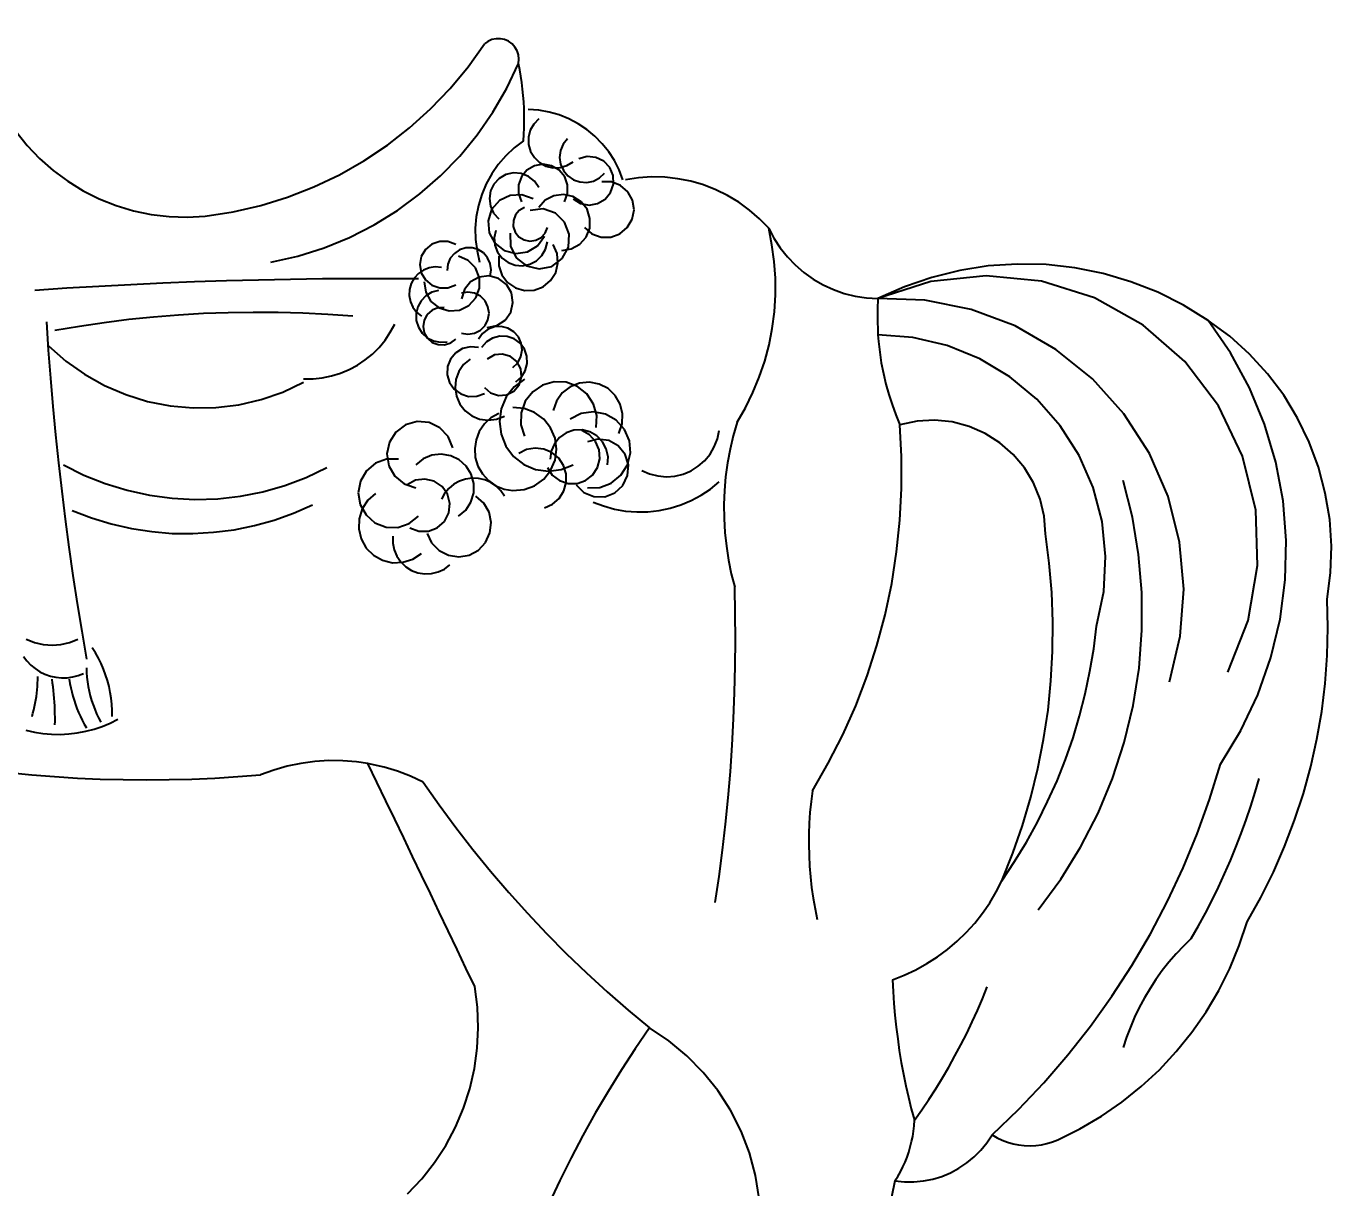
# Model space of a CAD drawing. Header units: centimetres. Extents: x 1966 to 8787, y 7398 to 12383.
# Drawn here: x 4305.61 to 4324.59, y 7749.23 to 7766.1 of the extents above; entities that cross this region are included whole.
import ezdxf
from ezdxf import colors
from ezdxf.entities.mleader import LeaderData, LeaderLine
from ezdxf.math import Vec2, Vec3

# ---------------------------------------------------------------- set-up
doc = ezdxf.new("R2010")
doc.units = ezdxf.units.CM
doc.styles.get("Standard").update_dxf_attribs({"font": 'arial.ttf', "height": 10})

# ---------------------------------------------------------------- blocks, each defined once
blk = doc.blocks.new('飾品02')
for p, q in [((5.771, 25.051), (5.721, 25.014)), ((5.828, 25.076), (5.771, 25.051)), ((5.889, 25.089), (5.828, 25.076)), ((5.952, 25.089), (5.889, 25.089)), ((6.013, 25.077), (5.952, 25.089)), ((6.07, 25.052), (6.013, 25.077)), ((6.12, 25.015), (6.07, 25.052)), ((5.483, 24.681), (5.721, 25.014)), ((6.162, 24.969), (6.12, 25.015)), ((6.194, 24.915), (6.162, 24.969)), ((6.214, 24.856), (6.194, 24.915)), ((5.221, 24.365), (5.483, 24.681)), ((6.044, 24.37), (6.215, 24.732)), ((6.221, 24.794), (6.214, 24.856)), ((6.215, 24.732), (6.221, 24.794)), ((6.233, 24.64), (6.215, 24.732)), ((6.249, 24.547), (6.233, 24.64)), ((6.262, 24.453), (6.249, 24.547)), ((4.937, 24.07), (5.221, 24.365)), ((5.843, 24.024), (6.044, 24.37)), ((6.274, 24.359), (6.262, 24.453)), ((6.283, 24.265), (6.274, 24.359)), ((6.29, 24.171), (6.283, 24.265)), ((6.295, 24.077), (6.29, 24.171)), ((4.633, 23.796), (4.937, 24.07)), ((5.615, 23.695), (5.843, 24.024)), ((6.297, 23.983), (6.295, 24.077)), ((6.298, 23.888), (6.297, 23.983)), ((6.507, 24.052), (6.356, 24.063)), ((6.508, 23.926), (6.435, 23.851)), ((6.657, 24.025), (6.507, 24.052)), ((6.803, 23.983), (6.657, 24.025)), ((6.944, 23.926), (6.803, 23.983)), ((7.079, 23.855), (6.944, 23.926)), ((-1.085, 23.746), (-0.921, 23.541)), ((4.31, 23.544), (4.633, 23.796)), ((6.292, 23.699), (6.296, 23.794)), ((6.296, 23.794), (6.298, 23.888)), ((6.385, 23.76), (6.359, 23.658)), ((6.435, 23.851), (6.385, 23.76)), ((7.205, 23.771), (7.079, 23.855)), ((7.323, 23.674), (7.205, 23.771)), ((-0.921, 23.541), (-0.74, 23.35)), ((3.969, 23.317), (4.31, 23.544)), ((5.361, 23.385), (5.615, 23.695)), ((6.285, 23.605), (6.152, 23.505)), ((6.285, 23.605), (6.292, 23.699)), ((6.359, 23.658), (6.361, 23.554)), ((6.361, 23.554), (6.39, 23.453)), ((6.862, 23.557), (6.823, 23.465)), ((6.924, 23.635), (6.862, 23.557)), ((7.429, 23.565), (7.323, 23.674)), ((7.525, 23.447), (7.429, 23.565)), ((-0.74, 23.35), (-0.543, 23.176)), ((5.082, 23.098), (5.361, 23.385)), ((6.03, 23.391), (5.92, 23.265)), ((6.152, 23.505), (6.03, 23.391)), ((6.39, 23.453), (6.444, 23.364)), ((6.444, 23.364), (6.52, 23.291)), ((6.823, 23.465), (6.811, 23.366)), ((6.811, 23.366), (6.825, 23.267)), ((7.212, 23.378), (7.09, 23.345)), ((7.338, 23.366), (7.212, 23.378)), ((7.452, 23.311), (7.338, 23.366)), ((7.607, 23.319), (7.525, 23.447)), ((-0.543, 23.176), (-0.332, 23.019)), ((3.613, 23.114), (3.969, 23.317)), ((5.92, 23.265), (5.825, 23.128)), ((6.337, 23.182), (6.256, 23.085)), ((6.446, 23.245), (6.337, 23.182)), ((6.571, 23.267), (6.446, 23.245)), ((6.52, 23.291), (6.611, 23.241)), ((6.695, 23.245), (6.571, 23.267)), ((6.611, 23.241), (6.713, 23.216)), ((6.804, 23.182), (6.695, 23.245)), ((6.713, 23.216), (6.818, 23.219)), ((6.885, 23.085), (6.804, 23.182)), ((6.818, 23.219), (6.918, 23.249)), ((6.825, 23.267), (6.866, 23.176)), ((6.866, 23.176), (6.929, 23.099)), ((6.918, 23.249), (7.007, 23.303)), ((7.539, 23.219), (7.452, 23.311)), ((7.588, 23.103), (7.539, 23.219)), ((7.676, 23.184), (7.607, 23.319)), ((7.731, 23.042), (7.676, 23.184)), ((-0.332, 23.019), (-0.109, 22.881)), ((3.243, 22.938), (3.613, 23.114)), ((4.78, 22.835), (5.082, 23.098)), ((5.744, 22.982), (5.68, 22.829)), ((5.825, 23.128), (5.744, 22.982)), ((5.858, 22.979), (5.809, 22.879)), ((5.935, 23.061), (5.858, 22.979)), ((6.032, 23.116), (5.935, 23.061)), ((6.141, 23.14), (6.032, 23.116)), ((6.253, 23.132), (6.141, 23.14)), ((6.256, 23.085), (6.214, 22.966)), ((6.214, 22.966), (6.215, 22.84)), ((6.357, 23.091), (6.253, 23.132)), ((6.445, 23.022), (6.357, 23.091)), ((6.508, 22.93), (6.445, 23.022)), ((6.927, 22.966), (6.885, 23.085)), ((6.926, 22.84), (6.927, 22.966)), ((6.929, 23.099), (7.011, 23.042)), ((7.011, 23.042), (7.105, 23.009)), ((7.105, 23.009), (7.205, 23.003)), ((7.205, 23.003), (7.303, 23.023)), ((7.303, 23.023), (7.391, 23.069)), ((7.391, 23.069), (7.464, 23.137)), ((7.563, 23.01), (7.423, 23.013)), ((7.552, 22.856), (7.592, 22.976)), ((7.694, 22.959), (7.563, 23.01)), ((7.592, 22.976), (7.588, 23.103)), ((7.956, 23.07), (7.766, 23.042)), ((8.147, 23.083), (7.956, 23.07)), ((8.338, 23.078), (8.147, 23.083)), ((8.529, 23.057), (8.338, 23.078)), ((8.716, 23.02), (8.529, 23.057)), ((8.9, 22.967), (8.716, 23.02)), ((9.079, 22.897), (8.9, 22.967)), ((-0.109, 22.881), (0.126, 22.764)), ((2.47, 22.669), (2.861, 22.79)), ((2.861, 22.79), (3.243, 22.938)), ((4.458, 22.597), (4.78, 22.835)), ((5.68, 22.829), (5.631, 22.669)), ((5.809, 22.879), (5.791, 22.769)), ((6.091, 22.814), (5.936, 22.738)), ((6.263, 22.823), (6.091, 22.814)), ((6.215, 22.84), (6.259, 22.722)), ((6.425, 22.763), (6.263, 22.823)), ((6.727, 22.808), (6.603, 22.743)), ((6.866, 22.827), (6.727, 22.808)), ((7.003, 22.798), (6.866, 22.827)), ((6.882, 22.722), (6.926, 22.84)), ((7.122, 22.723), (7.003, 22.798)), ((7.473, 22.758), (7.552, 22.856)), ((7.8, 22.867), (7.694, 22.959)), ((7.869, 22.744), (7.8, 22.867)), ((9.251, 22.813), (9.079, 22.897)), ((9.415, 22.714), (9.251, 22.813)), ((0.126, 22.764), (0.371, 22.667)), ((0.371, 22.667), (0.622, 22.591)), ((0.622, 22.591), (0.88, 22.538)), ((2.07, 22.577), (2.47, 22.669)), ((4.117, 22.387), (4.458, 22.597)), ((5.631, 22.669), (5.6, 22.505)), ((5.824, 22.608), (5.772, 22.443)), ((5.791, 22.769), (5.805, 22.658)), ((5.805, 22.658), (5.852, 22.556)), ((5.936, 22.738), (5.824, 22.608)), ((6.225, 22.596), (6.169, 22.53)), ((6.3, 22.639), (6.225, 22.596)), ((6.571, 22.617), (6.383, 22.597)), ((6.603, 22.743), (6.508, 22.639)), ((6.749, 22.555), (6.571, 22.617)), ((7.007, 22.763), (7.115, 22.697)), ((7.115, 22.697), (7.239, 22.673)), ((7.209, 22.613), (7.122, 22.723)), ((7.252, 22.479), (7.209, 22.613)), ((7.239, 22.673), (7.363, 22.695)), ((7.363, 22.695), (7.473, 22.758)), ((7.866, 22.467), (7.892, 22.605)), ((7.892, 22.605), (7.869, 22.744)), ((9.569, 22.601), (9.415, 22.714)), ((9.714, 22.475), (9.569, 22.601)), ((0.88, 22.538), (1.141, 22.507)), ((1.141, 22.507), (1.403, 22.499)), ((1.403, 22.499), (1.666, 22.513)), ((1.666, 22.513), (2.07, 22.577)), ((5.6, 22.505), (5.586, 22.339)), ((5.772, 22.443), (5.788, 22.272)), ((5.852, 22.556), (5.926, 22.473)), ((6.139, 22.448), (6.138, 22.362)), ((6.169, 22.53), (6.139, 22.448)), ((6.884, 22.425), (6.749, 22.555)), ((6.952, 22.249), (6.884, 22.425)), ((7.248, 22.339), (7.252, 22.479)), ((7.794, 22.346), (7.866, 22.467)), ((9.847, 22.337), (9.714, 22.475)), ((3.39, 22.054), (3.76, 22.205)), ((3.76, 22.205), (4.117, 22.387)), ((5.586, 22.339), (5.59, 22.172)), ((5.788, 22.272), (5.871, 22.121)), ((5.885, 22.307), (5.863, 22.2)), ((6.092, 22.265), (6.098, 22.077)), ((6.138, 22.362), (6.167, 22.28)), ((6.167, 22.28), (6.221, 22.213)), ((6.221, 22.213), (6.295, 22.168)), ((6.466, 22.163), (6.542, 22.204)), ((6.491, 22.083), (6.591, 22.224)), ((6.542, 22.204), (6.6, 22.268)), ((6.6, 22.268), (6.633, 22.348)), ((6.94, 22.061), (6.952, 22.249)), ((7.103, 22.104), (7.196, 22.209)), ((7.173, 22.348), (7.281, 22.258)), ((7.196, 22.209), (7.248, 22.339)), ((7.281, 22.258), (7.413, 22.21)), ((7.413, 22.21), (7.554, 22.209)), ((7.554, 22.209), (7.686, 22.257)), ((7.686, 22.257), (7.794, 22.346)), ((9.895, 22.098), (9.847, 22.337)), ((9.847, 22.337), (9.924, 22.191)), ((3.008, 21.933), (3.39, 22.054)), ((4.862, 22.031), (4.801, 21.927)), ((4.955, 22.108), (4.862, 22.031)), ((5.07, 22.147), (4.955, 22.108)), ((5.19, 22.144), (5.07, 22.147)), ((5.303, 22.099), (5.19, 22.144)), ((5.359, 22.024), (5.283, 21.972)), ((5.447, 22.051), (5.359, 22.024)), ((5.539, 22.052), (5.447, 22.051)), ((5.627, 22.027), (5.539, 22.052)), ((5.59, 22.172), (5.612, 22.007)), ((5.705, 21.978), (5.627, 22.027)), ((5.863, 22.2), (5.871, 22.121)), ((5.871, 22.121), (6.007, 22.014)), ((5.871, 22.121), (5.872, 22.092)), ((5.872, 22.092), (5.911, 21.99)), ((6.007, 22.014), (6.173, 21.97)), ((6.098, 22.077), (6.182, 21.909)), ((6.295, 22.168), (6.38, 22.151)), ((6.344, 21.994), (6.491, 22.083)), ((6.38, 22.151), (6.466, 22.163)), ((6.554, 21.941), (6.607, 22.035)), ((6.607, 22.035), (6.633, 22.141)), ((6.773, 21.972), (6.716, 22.099)), ((6.841, 22.016), (6.98, 22.037)), ((6.849, 21.896), (6.94, 22.061)), ((6.98, 22.037), (7.103, 22.104)), ((9.928, 21.856), (9.895, 22.098)), ((9.924, 22.191), (10.015, 22.052)), ((10.015, 22.052), (10.119, 21.923)), ((2.618, 21.844), (3.008, 21.933)), ((4.801, 21.927), (4.779, 21.809)), ((5.224, 21.902), (5.188, 21.817)), ((5.283, 21.972), (5.224, 21.902)), ((5.483, 21.871), (5.344, 21.933)), ((5.589, 21.762), (5.483, 21.871)), ((5.612, 22.007), (5.65, 21.844)), ((5.765, 21.908), (5.705, 21.978)), ((5.803, 21.824), (5.765, 21.908)), ((5.815, 21.733), (5.803, 21.824)), ((5.911, 21.99), (5.976, 21.904)), ((5.926, 21.933), (5.926, 21.793)), ((5.976, 21.904), (6.063, 21.839)), ((6.063, 21.839), (6.165, 21.8)), ((6.173, 21.97), (6.344, 21.994)), ((6.182, 21.909), (6.33, 21.791)), ((6.38, 21.814), (6.476, 21.865)), ((6.476, 21.865), (6.554, 21.941)), ((6.697, 21.784), (6.849, 21.896)), ((6.754, 21.697), (6.786, 21.832)), ((6.786, 21.832), (6.773, 21.972)), ((9.945, 21.613), (9.928, 21.856)), ((10.119, 21.923), (10.233, 21.804)), ((4.76, 21.679), (4.7, 21.613)), ((4.834, 21.73), (4.76, 21.679)), ((4.779, 21.809), (4.801, 21.69)), ((4.801, 21.69), (4.862, 21.586)), ((4.917, 21.763), (4.834, 21.73)), ((5.006, 21.775), (4.917, 21.763)), ((5.095, 21.767), (5.006, 21.775)), ((5.188, 21.817), (5.178, 21.725)), ((5.643, 21.627), (5.589, 21.762)), ((5.785, 21.645), (5.643, 21.627)), ((5.801, 21.642), (5.785, 21.645)), ((5.801, 21.642), (5.815, 21.733)), ((5.923, 21.608), (5.801, 21.642)), ((5.926, 21.793), (5.97, 21.661)), ((5.97, 21.661), (6.054, 21.549)), ((6.165, 21.8), (6.273, 21.792)), ((6.273, 21.792), (6.38, 21.814)), ((6.33, 21.791), (6.513, 21.747)), ((6.513, 21.747), (6.697, 21.784)), ((6.68, 21.578), (6.754, 21.697)), ((10.233, 21.804), (10.359, 21.695)), ((10.359, 21.695), (10.494, 21.599)), ((13.005, 21.648), (12.202, 21.563)), ((12.621, 21.725), (12.214, 21.624)), ((13.036, 21.79), (12.621, 21.725)), ((13.808, 21.567), (13.005, 21.648)), ((13.455, 21.818), (13.036, 21.79)), ((13.875, 21.809), (13.455, 21.818)), ((14.292, 21.762), (13.875, 21.809)), ((14.703, 21.68), (14.292, 21.762)), ((15.106, 21.561), (14.703, 21.68)), ((-0.345, 21.466), (-0.809, 21.435)), ((0.119, 21.493), (-0.345, 21.466)), ((0.583, 21.518), (0.119, 21.493)), ((1.047, 21.539), (0.583, 21.518)), ((1.511, 21.558), (1.047, 21.539)), ((1.975, 21.573), (1.511, 21.558)), ((2.44, 21.585), (1.975, 21.573)), ((2.904, 21.595), (2.44, 21.585)), ((3.369, 21.601), (2.904, 21.595)), ((3.833, 21.604), (3.369, 21.601)), ((4.298, 21.604), (3.833, 21.604)), ((4.762, 21.601), (4.298, 21.604)), ((4.632, 21.449), (4.628, 21.359)), ((4.656, 21.535), (4.632, 21.449)), ((4.7, 21.613), (4.656, 21.535)), ((4.845, 21.559), (4.866, 21.409)), ((4.862, 21.586), (4.955, 21.509)), ((4.955, 21.509), (5.07, 21.47)), ((5.07, 21.47), (5.19, 21.473)), ((5.19, 21.473), (5.303, 21.518)), ((5.428, 21.447), (5.386, 21.31)), ((5.518, 21.558), (5.428, 21.447)), ((5.643, 21.627), (5.518, 21.558)), ((5.596, 21.327), (5.65, 21.469)), ((5.647, 21.621), (5.643, 21.627)), ((5.65, 21.469), (5.647, 21.621)), ((6.038, 21.521), (5.923, 21.608)), ((6.111, 21.399), (6.038, 21.521)), ((6.054, 21.549), (6.169, 21.47)), ((6.169, 21.47), (6.303, 21.432)), ((6.443, 21.438), (6.573, 21.489)), ((6.573, 21.489), (6.68, 21.578)), ((9.945, 21.369), (9.945, 21.613)), ((10.494, 21.599), (10.637, 21.516)), ((10.637, 21.516), (10.788, 21.447)), ((10.788, 21.447), (10.944, 21.392)), ((12.202, 21.563), (11.434, 21.316)), ((11.817, 21.487), (11.434, 21.316)), ((12.214, 21.624), (11.817, 21.487)), ((14.578, 21.325), (13.808, 21.567)), ((15.497, 21.407), (15.106, 21.561)), ((4.628, 21.359), (4.645, 21.271)), ((4.645, 21.271), (4.681, 21.19)), ((4.799, 21.284), (4.75, 21.196)), ((4.869, 21.357), (4.799, 21.284)), ((4.866, 21.409), (4.941, 21.276)), ((4.956, 21.408), (4.869, 21.357)), ((4.941, 21.276), (5.06, 21.181)), ((5.053, 21.435), (4.956, 21.408)), ((5.48, 21.408), (5.386, 21.393)), ((5.575, 21.394), (5.48, 21.408)), ((5.493, 21.214), (5.596, 21.327)), ((5.66, 21.35), (5.575, 21.394)), ((5.728, 21.283), (5.66, 21.35)), ((5.771, 21.197), (5.728, 21.283)), ((6.102, 21.118), (6.134, 21.258)), ((6.134, 21.258), (6.111, 21.399)), ((6.303, 21.432), (6.443, 21.438)), ((9.93, 21.125), (9.945, 21.369)), ((10.944, 21.392), (11.105, 21.351)), ((11.105, 21.351), (11.268, 21.326)), ((11.268, 21.326), (11.434, 21.316)), ((11.434, 21.316), (11.426, 21.16)), ((12.116, 21.291), (11.434, 21.316)), ((12.786, 21.157), (12.116, 21.291)), ((15.283, 20.93), (14.578, 21.325)), ((15.872, 21.219), (15.497, 21.407)), ((1.276, 21.076), (0.916, 21.047)), ((1.638, 21.097), (1.276, 21.076)), ((1.999, 21.11), (1.638, 21.097)), ((2.361, 21.116), (1.999, 21.11)), ((2.722, 21.114), (2.361, 21.116)), ((3.084, 21.104), (2.722, 21.114)), ((3.445, 21.087), (3.084, 21.104)), ((3.806, 21.061), (3.445, 21.087)), ((4.681, 21.19), (4.735, 21.118)), ((4.75, 21.196), (4.727, 21.098)), ((4.727, 21.098), (4.73, 20.997)), ((4.735, 21.118), (4.804, 21.061)), ((4.889, 21.085), (4.844, 21.004)), ((4.958, 21.147), (4.889, 21.085)), ((5.044, 21.182), (4.958, 21.147)), ((5.06, 21.181), (5.044, 21.182)), ((5.136, 21.186), (5.06, 21.181)), ((5.06, 21.181), (5.205, 21.136)), ((5.205, 21.136), (5.357, 21.147)), ((5.357, 21.147), (5.493, 21.214)), ((5.786, 21.103), (5.771, 21.197)), ((5.771, 21.008), (5.786, 21.103)), ((6.02, 21.001), (6.102, 21.118)), ((9.899, 20.883), (9.93, 21.125)), ((11.426, 21.16), (11.425, 21.003)), ((13.426, 20.918), (12.786, 21.157)), ((16.229, 20.999), (15.872, 21.219)), ((-0.642, 20.978), (-0.614, 20.568)), ((-0.161, 20.913), (-0.518, 20.854)), ((0.197, 20.966), (-0.161, 20.913)), ((0.556, 21.01), (0.197, 20.966)), ((0.916, 21.047), (0.556, 21.01)), ((4.352, 20.826), (4.416, 20.946)), ((4.73, 20.997), (4.76, 20.9)), ((4.76, 20.9), (4.814, 20.815)), ((4.844, 21.004), (4.829, 20.912)), ((4.829, 20.912), (4.846, 20.821)), ((5.66, 20.855), (5.728, 20.923)), ((5.728, 20.923), (5.771, 21.008)), ((5.76, 20.895), (5.9, 20.923)), ((5.865, 20.905), (5.772, 20.871)), ((5.964, 20.911), (5.865, 20.905)), ((5.9, 20.923), (6.02, 21.001)), ((6.061, 20.886), (5.964, 20.911)), ((6.146, 20.835), (6.061, 20.886)), ((9.852, 20.643), (9.899, 20.883)), ((11.425, 21.003), (11.43, 20.847)), ((14.019, 20.579), (13.426, 20.918)), ((15.892, 20.401), (15.283, 20.93)), ((16.555, 20.526), (16.229, 20.999)), ((16.541, 20.768), (16.229, 20.999)), ((4.189, 20.607), (4.276, 20.713)), ((4.276, 20.713), (4.352, 20.826)), ((4.814, 20.815), (4.888, 20.747)), ((4.846, 20.821), (4.888, 20.747)), ((4.888, 20.747), (4.978, 20.702)), ((4.888, 20.747), (4.892, 20.741)), ((4.892, 20.741), (4.962, 20.68)), ((4.978, 20.702), (5.077, 20.681)), ((5.077, 20.681), (5.178, 20.687)), ((5.229, 20.673), (5.303, 20.729)), ((5.386, 20.812), (5.48, 20.797)), ((5.48, 20.797), (5.575, 20.812)), ((5.575, 20.812), (5.66, 20.855)), ((5.693, 20.81), (5.635, 20.729)), ((5.747, 20.686), (5.677, 20.604)), ((5.772, 20.871), (5.693, 20.81)), ((5.838, 20.742), (5.747, 20.686)), ((5.942, 20.77), (5.838, 20.742)), ((6.049, 20.766), (5.942, 20.77)), ((6.151, 20.73), (6.049, 20.766)), ((6.212, 20.761), (6.146, 20.835)), ((6.237, 20.667), (6.151, 20.73)), ((6.253, 20.67), (6.212, 20.761)), ((11.43, 20.847), (11.434, 20.788)), ((11.942, 20.749), (11.434, 20.788)), ((11.434, 20.788), (11.441, 20.691)), ((11.441, 20.691), (11.459, 20.536)), ((12.439, 20.633), (11.942, 20.749)), ((16.83, 20.508), (16.541, 20.768)), ((-0.614, 20.568), (-0.583, 20.158)), ((-0.609, 20.629), (-0.359, 20.409)), ((3.988, 20.425), (4.093, 20.511)), ((4.093, 20.511), (4.189, 20.607)), ((4.962, 20.68), (5.048, 20.647)), ((5.048, 20.647), (5.141, 20.644)), ((5.141, 20.644), (5.229, 20.673)), ((5.302, 20.529), (5.227, 20.438)), ((5.403, 20.59), (5.302, 20.529)), ((5.518, 20.617), (5.403, 20.59)), ((5.635, 20.604), (5.518, 20.617)), ((5.864, 20.497), (5.76, 20.438)), ((5.982, 20.51), (5.864, 20.497)), ((6.097, 20.477), (5.982, 20.51)), ((6.301, 20.58), (6.237, 20.667)), ((6.248, 20.474), (6.265, 20.572)), ((6.265, 20.572), (6.253, 20.67)), ((6.336, 20.479), (6.301, 20.58)), ((9.789, 20.407), (9.852, 20.643)), ((11.459, 20.536), (11.482, 20.381)), ((12.912, 20.442), (12.439, 20.633)), ((14.55, 20.15), (14.019, 20.579)), ((16.829, 20.022), (16.555, 20.526)), ((17.092, 20.222), (16.83, 20.508)), ((-0.359, 20.409), (-0.087, 20.216)), ((3.755, 20.285), (3.875, 20.349)), ((3.875, 20.349), (3.988, 20.425)), ((5.185, 20.328), (5.18, 20.21)), ((5.227, 20.438), (5.185, 20.328)), ((5.417, 20.358), (5.347, 20.257)), ((5.51, 20.438), (5.417, 20.358)), ((6.189, 20.402), (6.097, 20.477)), ((6.134, 20.314), (6.203, 20.385)), ((6.246, 20.297), (6.189, 20.402)), ((6.203, 20.385), (6.248, 20.474)), ((6.313, 20.268), (6.341, 20.372)), ((6.341, 20.372), (6.336, 20.479)), ((9.711, 20.176), (9.789, 20.407)), ((11.482, 20.381), (11.512, 20.228)), ((13.35, 20.179), (12.912, 20.442)), ((16.38, 19.758), (15.892, 20.401)), ((-0.583, 20.158), (-0.547, 19.748)), ((-0.087, 20.216), (0.204, 20.053)), ((3.094, 20.153), (3.23, 20.153)), ((3.23, 20.153), (3.365, 20.167)), ((3.365, 20.167), (3.499, 20.193)), ((3.499, 20.193), (3.629, 20.233)), ((3.629, 20.233), (3.755, 20.285)), ((5.18, 20.21), (5.214, 20.097)), ((5.304, 20.141), (5.293, 20.018)), ((5.347, 20.257), (5.304, 20.141)), ((6.3, 20.148), (6.151, 20.035)), ((6.176, 20.106), (6.258, 20.179)), ((6.223, 20.065), (6.258, 20.179)), ((6.258, 20.179), (6.246, 20.297)), ((6.258, 20.179), (6.313, 20.268)), ((9.618, 19.95), (9.711, 20.176)), ((11.512, 20.228), (11.548, 20.075)), ((13.742, 19.853), (13.35, 20.179)), ((15.006, 19.641), (14.55, 20.15)), ((17.325, 19.912), (17.092, 20.222)), ((0.204, 20.053), (0.51, 19.922)), ((2.477, 19.85), (2.792, 19.959)), ((2.792, 19.959), (3.094, 20.1)), ((5.214, 20.097), (5.282, 20.001)), ((5.282, 20.001), (5.377, 19.931)), ((5.293, 20.018), (5.312, 19.897)), ((5.377, 19.931), (5.49, 19.896)), ((5.608, 19.899), (5.718, 19.94)), ((5.718, 20.023), (5.809, 19.945)), ((5.809, 19.945), (5.922, 19.909)), ((6.151, 20.035), (6.036, 19.888)), ((6.041, 19.918), (6.147, 19.973)), ((6.147, 19.973), (6.223, 20.065)), ((6.42, 19.962), (6.313, 19.824)), ((6.564, 20.06), (6.42, 19.962)), ((6.733, 20.108), (6.564, 20.06)), ((6.907, 20.102), (6.733, 20.108)), ((6.849, 19.946), (6.764, 19.828)), ((6.963, 20.035), (6.849, 19.946)), ((7.071, 20.041), (6.907, 20.102)), ((7.098, 20.089), (6.963, 20.035)), ((7.208, 19.931), (7.071, 20.041)), ((7.243, 20.102), (7.098, 20.089)), ((7.304, 19.785), (7.208, 19.931)), ((7.385, 20.074), (7.243, 20.102)), ((7.514, 20.008), (7.385, 20.074)), ((7.619, 19.908), (7.514, 20.008)), ((9.51, 19.731), (9.618, 19.95)), ((11.548, 20.075), (11.59, 19.925)), ((11.59, 19.925), (11.638, 19.776)), ((17.049, 19.492), (16.829, 20.022)), ((-0.547, 19.748), (-0.508, 19.338)), ((0.51, 19.922), (0.829, 19.823)), ((0.829, 19.823), (1.156, 19.759)), ((1.156, 19.759), (1.488, 19.729)), ((1.488, 19.729), (1.821, 19.735)), ((1.821, 19.735), (2.152, 19.775)), ((2.152, 19.775), (2.477, 19.85)), ((5.312, 19.897), (5.362, 19.784)), ((5.362, 19.784), (5.438, 19.687)), ((5.49, 19.896), (5.608, 19.899)), ((5.922, 19.909), (6.041, 19.918)), ((6.036, 19.888), (5.963, 19.715)), ((6.313, 19.824), (6.254, 19.659)), ((6.764, 19.828), (6.716, 19.691)), ((7.349, 19.616), (7.304, 19.785)), ((7.692, 19.782), (7.619, 19.908)), ((7.726, 19.641), (7.692, 19.782)), ((11.638, 19.776), (11.691, 19.629)), ((14.079, 19.47), (13.742, 19.853)), ((16.727, 19.029), (16.38, 19.758)), ((17.527, 19.58), (17.325, 19.912)), ((5.438, 19.687), (5.536, 19.613)), ((5.536, 19.613), (5.65, 19.566)), ((5.65, 19.566), (5.772, 19.549)), ((5.814, 19.584), (5.718, 19.495)), ((5.772, 19.549), (5.895, 19.563)), ((5.926, 19.649), (5.814, 19.584)), ((5.895, 19.563), (6.009, 19.608)), ((5.963, 19.715), (5.937, 19.53)), ((6.296, 19.719), (6.134, 19.733)), ((6.254, 19.659), (6.25, 19.485)), ((6.448, 19.662), (6.296, 19.719)), ((6.58, 19.567), (6.448, 19.662)), ((6.681, 19.441), (6.58, 19.567)), ((7.126, 19.646), (6.965, 19.566)), ((7.303, 19.67), (7.126, 19.646)), ((7.478, 19.637), (7.303, 19.67)), ((7.34, 19.442), (7.349, 19.616)), ((7.634, 19.549), (7.478, 19.637)), ((7.753, 19.416), (7.634, 19.549)), ((7.719, 19.496), (7.726, 19.641)), ((9.388, 19.52), (9.51, 19.731)), ((11.691, 19.629), (11.751, 19.485)), ((12.255, 19.551), (12.001, 19.537)), ((12.509, 19.525), (12.255, 19.551)), ((15.375, 19.066), (15.006, 19.641)), ((17.696, 19.231), (17.527, 19.58)), ((4.434, 19.378), (4.34, 19.231)), ((4.574, 19.483), (4.434, 19.378)), ((4.742, 19.531), (4.574, 19.483)), ((4.916, 19.516), (4.742, 19.531)), ((5.074, 19.44), (4.916, 19.516)), ((5.194, 19.313), (5.074, 19.44)), ((5.645, 19.387), (5.598, 19.266)), ((5.718, 19.495), (5.645, 19.387)), ((5.937, 19.53), (5.96, 19.345)), ((6.25, 19.485), (6.3, 19.317)), ((6.746, 19.291), (6.681, 19.441)), ((6.908, 19.366), (6.811, 19.3)), ((7.019, 19.403), (6.908, 19.366)), ((7.137, 19.408), (7.019, 19.403)), ((7.246, 19.337), (7.132, 19.4)), ((7.25, 19.38), (7.137, 19.408)), ((7.352, 19.321), (7.25, 19.38)), ((7.672, 19.359), (7.719, 19.496)), ((7.824, 19.252), (7.753, 19.416)), ((9.102, 19.279), (9.127, 19.4)), ((9.388, 19.52), (9.333, 19.325)), ((12.001, 19.537), (11.751, 19.485)), ((11.776, 19.022), (11.751, 19.485)), ((12.756, 19.46), (12.509, 19.525)), ((12.99, 19.358), (12.756, 19.46)), ((13.205, 19.222), (12.99, 19.358)), ((14.353, 19.039), (14.079, 19.47)), ((17.212, 18.941), (17.049, 19.492)), ((-0.508, 19.338), (-0.465, 18.929)), ((4.34, 19.231), (4.304, 19.06)), ((5.261, 19.151), (5.194, 19.313)), ((5.598, 19.266), (5.578, 19.137)), ((5.96, 19.345), (6.03, 19.171)), ((6.03, 19.171), (6.143, 19.022)), ((6.736, 19.209), (6.69, 19.101)), ((6.811, 19.3), (6.736, 19.209)), ((6.767, 19.13), (6.746, 19.291)), ((7.368, 19.273), (7.215, 19.234)), ((7.333, 19.24), (7.246, 19.337)), ((7.385, 19.119), (7.333, 19.24)), ((7.434, 19.237), (7.352, 19.321)), ((7.525, 19.253), (7.368, 19.273)), ((7.489, 19.134), (7.434, 19.237)), ((7.663, 19.176), (7.525, 19.253)), ((7.763, 19.053), (7.663, 19.176)), ((7.839, 19.074), (7.824, 19.252)), ((9.057, 19.164), (9.102, 19.279)), ((9.333, 19.325), (9.286, 19.128)), ((13.397, 19.053), (13.205, 19.222)), ((17.831, 18.867), (17.696, 19.231)), ((4.299, 18.984), (4.137, 18.924)), ((4.471, 18.985), (4.299, 18.984)), ((4.304, 19.06), (4.332, 18.887)), ((4.828, 18.989), (4.721, 18.902)), ((4.955, 19.042), (4.828, 18.989)), ((5.093, 19.057), (4.955, 19.042)), ((5.229, 19.034), (5.093, 19.057)), ((5.353, 18.974), (5.229, 19.034)), ((5.578, 19.137), (5.587, 19.007)), ((5.587, 19.007), (5.625, 18.882)), ((6.143, 19.022), (6.291, 18.907)), ((6.331, 19.125), (6.217, 19.068)), ((6.457, 19.146), (6.331, 19.125)), ((6.583, 19.131), (6.457, 19.146)), ((6.7, 19.081), (6.583, 19.131)), ((6.69, 19.101), (6.674, 18.985)), ((6.798, 19), (6.7, 19.081)), ((6.746, 18.97), (6.767, 19.13)), ((6.868, 18.894), (6.798, 19)), ((7.362, 18.863), (7.395, 18.989)), ((7.395, 18.989), (7.385, 19.119)), ((7.514, 19.019), (7.489, 19.134)), ((7.506, 18.902), (7.514, 19.019)), ((7.811, 18.902), (7.763, 19.053)), ((7.796, 18.9), (7.839, 19.074)), ((8.916, 18.962), (8.995, 19.057)), ((8.995, 19.057), (9.057, 19.164)), ((9.286, 19.128), (9.249, 18.929)), ((11.776, 18.559), (11.776, 19.022)), ((13.561, 18.857), (13.397, 19.053)), ((14.558, 18.571), (14.353, 19.039)), ((15.646, 18.44), (15.375, 19.066)), ((16.919, 18.245), (16.727, 19.029)), ((-0.465, 18.929), (-0.419, 18.52)), ((-0.393, 18.902), (-0.096, 18.754)), ((3.132, 18.719), (3.432, 18.861)), ((4.005, 18.813), (3.918, 18.664)), ((4.137, 18.924), (4.005, 18.813)), ((4.332, 18.887), (4.419, 18.736)), ((5.455, 18.881), (5.353, 18.974)), ((5.528, 18.764), (5.455, 18.881)), ((5.625, 18.882), (5.69, 18.769)), ((6.291, 18.907), (6.463, 18.834)), ((6.463, 18.834), (6.648, 18.809)), ((6.58, 18.694), (6.681, 18.82)), ((6.633, 18.861), (6.705, 18.752)), ((6.648, 18.809), (6.834, 18.832)), ((6.681, 18.82), (6.746, 18.97)), ((6.834, 18.832), (7.007, 18.902)), ((6.906, 18.772), (6.868, 18.894)), ((7.29, 18.753), (7.362, 18.863)), ((7.7, 18.75), (7.796, 18.9)), ((7.799, 18.745), (7.811, 18.902)), ((8.005, 18.819), (8.118, 18.77)), ((8.605, 18.767), (8.719, 18.815)), ((8.719, 18.815), (8.823, 18.881)), ((8.823, 18.881), (8.916, 18.962)), ((9.249, 18.929), (9.222, 18.729)), ((13.692, 18.639), (13.561, 18.857)), ((17.317, 18.377), (17.212, 18.941)), ((17.93, 18.492), (17.831, 18.867)), ((-0.096, 18.754), (0.212, 18.631)), ((0.212, 18.631), (0.53, 18.533)), ((2.502, 18.511), (2.821, 18.602)), ((2.821, 18.602), (3.132, 18.719)), ((3.918, 18.664), (3.887, 18.494)), ((4.419, 18.736), (4.555, 18.625)), ((4.555, 18.625), (4.596, 18.611)), ((4.717, 18.678), (4.596, 18.611)), ((4.596, 18.611), (4.721, 18.57)), ((4.855, 18.696), (4.717, 18.678)), ((4.989, 18.665), (4.855, 18.696)), ((5.104, 18.588), (4.989, 18.665)), ((5.273, 18.62), (5.201, 18.56)), ((5.356, 18.666), (5.273, 18.62)), ((5.445, 18.696), (5.356, 18.666)), ((5.539, 18.709), (5.445, 18.696)), ((5.565, 18.631), (5.528, 18.764)), ((5.634, 18.705), (5.539, 18.709)), ((5.563, 18.493), (5.565, 18.631)), ((5.726, 18.683), (5.634, 18.705)), ((5.69, 18.769), (5.778, 18.673)), ((5.812, 18.645), (5.726, 18.683)), ((5.778, 18.673), (5.885, 18.598)), ((5.89, 18.591), (5.812, 18.645)), ((5.885, 18.598), (6.005, 18.549)), ((6.296, 18.542), (6.448, 18.599)), ((6.448, 18.599), (6.58, 18.694)), ((6.705, 18.752), (6.809, 18.672)), ((6.809, 18.672), (6.933, 18.63)), ((6.872, 18.523), (6.907, 18.645)), ((6.907, 18.645), (6.906, 18.772)), ((6.933, 18.63), (7.064, 18.631)), ((7.049, 18.611), (7.162, 18.501)), ((7.064, 18.631), (7.187, 18.673)), ((7.187, 18.673), (7.29, 18.753)), ((7.394, 18.575), (7.561, 18.637)), ((7.561, 18.637), (7.7, 18.75)), ((7.614, 18.495), (7.731, 18.602)), ((7.731, 18.602), (7.799, 18.745)), ((8.118, 18.77), (8.238, 18.74)), ((8.238, 18.74), (8.361, 18.729)), ((8.361, 18.729), (8.484, 18.738)), ((8.484, 18.738), (8.605, 18.767)), ((9.001, 18.55), (9.127, 18.653)), ((9.222, 18.729), (9.205, 18.527)), ((13.788, 18.402), (13.692, 18.639)), ((15.128, 18.141), (14.995, 18.674)), ((-0.419, 18.52), (-0.368, 18.112)), ((0.53, 18.533), (0.854, 18.462)), ((0.854, 18.462), (1.183, 18.417)), ((1.183, 18.417), (1.514, 18.4)), ((1.514, 18.4), (1.846, 18.41)), ((1.846, 18.41), (2.176, 18.447)), ((2.176, 18.447), (2.502, 18.511)), ((3.887, 18.494), (3.915, 18.324)), ((4.139, 18.487), (4.026, 18.388)), ((5.14, 18.487), (5.095, 18.404)), ((5.184, 18.474), (5.104, 18.588)), ((5.201, 18.56), (5.14, 18.487)), ((5.218, 18.34), (5.184, 18.474)), ((5.523, 18.361), (5.563, 18.493)), ((5.709, 18.345), (5.594, 18.445)), ((5.956, 18.524), (5.89, 18.591)), ((6.009, 18.445), (5.956, 18.524)), ((6.005, 18.549), (6.134, 18.528)), ((6.134, 18.528), (6.296, 18.542)), ((6.707, 18.332), (6.803, 18.415)), ((6.803, 18.415), (6.872, 18.523)), ((7.162, 18.501), (7.308, 18.441)), ((7.215, 18.57), (7.394, 18.575)), ((7.308, 18.441), (7.466, 18.439)), ((7.466, 18.439), (7.614, 18.495)), ((8.721, 18.383), (8.865, 18.46)), ((8.865, 18.46), (9.001, 18.55)), ((9.205, 18.527), (9.197, 18.325)), ((11.752, 18.096), (11.776, 18.559)), ((14.687, 18.078), (14.558, 18.571)), ((15.814, 17.777), (15.646, 18.44)), ((17.993, 18.109), (17.93, 18.492)), ((-0.268, 18.238), (0.012, 18.131)), ((2.949, 18.201), (3.224, 18.321)), ((3.944, 18.263), (3.899, 18.12)), ((3.915, 18.324), (4, 18.174)), ((4.026, 18.388), (3.944, 18.263)), ((5.202, 18.203), (5.218, 18.34)), ((5.344, 18.155), (5.448, 18.245)), ((5.448, 18.245), (5.523, 18.361)), ((5.786, 18.214), (5.709, 18.345)), ((6.591, 18.279), (6.707, 18.332)), ((7.298, 18.362), (7.45, 18.304)), ((7.45, 18.304), (7.607, 18.26)), ((7.607, 18.26), (7.768, 18.231)), ((7.768, 18.231), (7.93, 18.218)), ((7.93, 18.218), (8.093, 18.22)), ((8.093, 18.22), (8.255, 18.238)), ((8.255, 18.238), (8.415, 18.271)), ((8.415, 18.271), (8.571, 18.32)), ((8.571, 18.32), (8.721, 18.383)), ((9.197, 18.325), (9.199, 18.122)), ((13.847, 18.154), (13.788, 18.402)), ((16.946, 17.438), (16.919, 18.245)), ((17.363, 17.805), (17.317, 18.377)), ((-0.368, 18.112), (-0.314, 17.704)), ((0.012, 18.131), (0.299, 18.044)), ((0.299, 18.044), (0.592, 17.978)), ((2.378, 18.02), (2.667, 18.1)), ((2.667, 18.1), (2.949, 18.201)), ((3.899, 18.12), (3.894, 17.97)), ((4, 18.174), (4.13, 18.061)), ((4.13, 18.061), (4.29, 17.998)), ((4.463, 17.994), (4.627, 18.048)), ((4.627, 18.048), (4.762, 18.155)), ((5.035, 17.988), (5.138, 18.08)), ((5.138, 18.08), (5.202, 18.203)), ((5.818, 18.064), (5.786, 18.214)), ((5.8, 17.913), (5.818, 18.064)), ((9.199, 18.122), (9.21, 17.92)), ((11.705, 17.636), (11.752, 18.096)), ((13.867, 17.9), (13.847, 18.154)), ((14.739, 17.57), (14.687, 18.078)), ((15.218, 17.598), (15.128, 18.141)), ((18.018, 17.722), (17.993, 18.109)), ((0.592, 17.978), (0.888, 17.932)), ((0.888, 17.932), (1.187, 17.907)), ((1.187, 17.907), (1.487, 17.904)), ((1.487, 17.904), (1.786, 17.922)), ((1.786, 17.922), (2.084, 17.96)), ((2.084, 17.96), (2.378, 18.02)), ((3.894, 17.97), (3.93, 17.825)), ((4.29, 17.998), (4.463, 17.994)), ((4.388, 17.864), (4.388, 17.764)), ((4.637, 17.989), (4.767, 17.939)), ((4.767, 17.939), (4.905, 17.939)), ((4.887, 17.906), (4.953, 17.768)), ((4.905, 17.939), (5.035, 17.988)), ((5.736, 17.774), (5.8, 17.913)), ((9.21, 17.92), (9.232, 17.719)), ((13.922, 17.475), (13.867, 17.9)), ((-0.314, 17.704), (-0.256, 17.297)), ((3.93, 17.825), (4.003, 17.694)), ((4.003, 17.694), (4.11, 17.588)), ((4.388, 17.764), (4.408, 17.666)), ((4.408, 17.666), (4.447, 17.574)), ((4.953, 17.768), (5.06, 17.659)), ((5.06, 17.659), (5.196, 17.589)), ((5.497, 17.591), (5.631, 17.663)), ((5.631, 17.663), (5.736, 17.774)), ((9.232, 17.719), (9.263, 17.519)), ((15.874, 17.097), (15.814, 17.777)), ((17.348, 17.231), (17.363, 17.805)), ((18.007, 17.334), (18.018, 17.722)), ((4.11, 17.588), (4.241, 17.515)), ((4.241, 17.515), (4.386, 17.481)), ((4.386, 17.481), (4.536, 17.486)), ((4.447, 17.574), (4.504, 17.492)), ((4.504, 17.492), (4.576, 17.422)), ((4.536, 17.486), (4.679, 17.532)), ((4.679, 17.532), (4.804, 17.615)), ((5.196, 17.589), (5.346, 17.566)), ((5.346, 17.566), (5.497, 17.591)), ((9.263, 17.519), (9.303, 17.321)), ((11.633, 17.178), (11.705, 17.636)), ((13.958, 17.048), (13.922, 17.475)), ((14.712, 17.061), (14.739, 17.57)), ((15.264, 17.049), (15.218, 17.598)), ((-0.256, 17.297), (-0.195, 16.89)), ((4.576, 17.422), (4.66, 17.369)), ((4.66, 17.369), (4.754, 17.334)), ((4.754, 17.334), (4.852, 17.318)), ((4.852, 17.318), (4.952, 17.322)), ((4.952, 17.322), (5.049, 17.346)), ((5.049, 17.346), (5.14, 17.389)), ((5.14, 17.389), (5.219, 17.449)), ((9.303, 17.321), (9.353, 17.125)), ((16.808, 16.643), (16.946, 17.438)), ((17.957, 16.949), (18.007, 17.334)), ((9.362, 16.742), (9.353, 17.125)), ((11.537, 16.725), (11.633, 17.178)), ((15.824, 16.416), (15.874, 17.097)), ((17.274, 16.662), (17.348, 17.231)), ((-0.195, 16.89), (-0.129, 16.484)), ((13.974, 16.62), (13.958, 17.048)), ((14.607, 16.561), (14.712, 17.061)), ((15.266, 16.499), (15.264, 17.049)), ((17.967, 16.541), (17.957, 16.949)), ((9.364, 16.359), (9.362, 16.742)), ((11.418, 16.278), (11.537, 16.725)), ((13.97, 16.191), (13.974, 16.62)), ((14.567, 16.231), (14.607, 16.561)), ((16.512, 15.892), (16.808, 16.643)), ((17.141, 16.104), (17.274, 16.662)), ((17.957, 16.133), (17.967, 16.541)), ((-0.933, 16.369), (-0.874, 16.344)), ((-0.874, 16.344), (-0.813, 16.323)), ((-0.813, 16.323), (-0.751, 16.307)), ((-0.367, 16.307), (-0.305, 16.323)), ((-0.305, 16.323), (-0.244, 16.344)), ((-0.244, 16.344), (-0.185, 16.369)), ((-0.129, 16.484), (-0.06, 16.079)), ((9.361, 15.977), (9.364, 16.359)), ((15.225, 15.95), (15.266, 16.499)), ((15.665, 15.751), (15.824, 16.416)), ((-0.751, 16.307), (-0.687, 16.295)), ((-0.687, 16.295), (-0.623, 16.288)), ((-0.623, 16.288), (-0.559, 16.285)), ((-0.559, 16.285), (-0.495, 16.288)), ((-0.495, 16.288), (-0.431, 16.295)), ((-0.431, 16.295), (-0.367, 16.307)), ((0.07, 16.171), (0.023, 16.245)), ((0.113, 16.094), (0.07, 16.171)), ((11.275, 15.837), (11.418, 16.278)), ((13.946, 15.763), (13.97, 16.191)), ((14.512, 15.904), (14.567, 16.231)), ((17.927, 15.726), (17.957, 16.133)), ((-0.975, 16.12), (-0.925, 16.054)), ((-0.925, 16.054), (-0.869, 15.995)), ((-0.869, 15.995), (-0.805, 15.942)), ((-0.805, 15.942), (-0.736, 15.898)), ((-0.06, 15.954), (-0.058, 15.886)), ((0.152, 16.015), (0.113, 16.094)), ((0.187, 15.935), (0.152, 16.015)), ((9.352, 15.594), (9.361, 15.977)), ((15.14, 15.407), (15.225, 15.95)), ((16.951, 15.562), (17.141, 16.104)), ((-0.769, 15.731), (-0.767, 15.78)), ((-0.767, 15.78), (-0.767, 15.83)), ((-0.736, 15.898), (-0.662, 15.862)), ((-0.662, 15.862), (-0.584, 15.834)), ((-0.584, 15.834), (-0.504, 15.816)), ((-0.551, 15.733), (-0.559, 15.788)), ((-0.504, 15.816), (-0.422, 15.808)), ((-0.422, 15.808), (-0.34, 15.81)), ((-0.34, 15.81), (-0.258, 15.821)), ((-0.31, 15.788), (-0.3, 15.726)), ((-0.258, 15.821), (-0.179, 15.841)), ((-0.179, 15.841), (-0.102, 15.871)), ((-0.058, 15.886), (-0.052, 15.817)), ((-0.052, 15.817), (-0.044, 15.749)), ((0.218, 15.853), (0.187, 15.935)), ((0.245, 15.769), (0.218, 15.853)), ((0.268, 15.684), (0.245, 15.769)), ((11.11, 15.404), (11.275, 15.837)), ((13.903, 15.337), (13.946, 15.763)), ((14.444, 15.578), (14.512, 15.904)), ((-0.787, 15.536), (-0.781, 15.585)), ((-0.781, 15.585), (-0.776, 15.633)), ((-0.776, 15.633), (-0.772, 15.682)), ((-0.772, 15.682), (-0.769, 15.731)), ((-0.544, 15.678), (-0.551, 15.733)), ((-0.537, 15.623), (-0.544, 15.678)), ((-0.532, 15.568), (-0.537, 15.623)), ((-0.527, 15.512), (-0.532, 15.568)), ((-0.3, 15.726), (-0.288, 15.664)), ((-0.288, 15.664), (-0.274, 15.603)), ((-0.274, 15.603), (-0.258, 15.542)), ((-0.044, 15.749), (-0.033, 15.681)), ((-0.033, 15.681), (-0.02, 15.614)), ((-0.02, 15.614), (-0.004, 15.547)), ((0.286, 15.598), (0.268, 15.684)), ((0.299, 15.511), (0.286, 15.598)), ((9.337, 15.211), (9.352, 15.594)), ((14.361, 15.256), (14.444, 15.578)), ((16.705, 15.044), (16.951, 15.562)), ((17.877, 15.321), (17.927, 15.726)), ((-0.825, 15.343), (-0.813, 15.391)), ((-0.813, 15.391), (-0.804, 15.439)), ((-0.804, 15.439), (-0.795, 15.487)), ((-0.795, 15.487), (-0.787, 15.536)), ((-0.523, 15.457), (-0.527, 15.512)), ((-0.52, 15.401), (-0.523, 15.457)), ((-0.518, 15.346), (-0.52, 15.401)), ((-0.258, 15.542), (-0.24, 15.482)), ((-0.24, 15.482), (-0.22, 15.423)), ((-0.22, 15.423), (-0.198, 15.364)), ((-0.004, 15.547), (0.015, 15.481)), ((0.015, 15.481), (0.036, 15.416)), ((0.036, 15.416), (0.06, 15.352)), ((0.309, 15.424), (0.299, 15.511)), ((0.314, 15.336), (0.309, 15.424)), ((10.922, 14.981), (11.11, 15.404)), ((15.011, 14.872), (15.14, 15.407)), ((-0.85, 15.248), (-0.837, 15.296)), ((-0.837, 15.296), (-0.825, 15.343)), ((-0.517, 15.29), (-0.518, 15.346)), ((-0.516, 15.235), (-0.517, 15.29)), ((-0.516, 15.179), (-0.516, 15.235)), ((-0.198, 15.364), (-0.174, 15.306)), ((-0.174, 15.306), (-0.148, 15.249)), ((-0.148, 15.249), (-0.121, 15.192)), ((-0.121, 15.192), (-0.091, 15.137)), ((0.06, 15.352), (0.087, 15.288)), ((0.087, 15.288), (0.116, 15.226)), ((0.116, 15.226), (0.148, 15.165)), ((0.285, 15.151), (0.397, 15.207)), ((0.314, 15.248), (0.314, 15.336)), ((9.316, 14.829), (9.337, 15.211)), ((13.839, 14.913), (13.903, 15.337)), ((14.266, 14.938), (14.361, 15.256)), ((17.808, 14.919), (17.877, 15.321)), ((-0.938, 15.047), (-0.816, 15.019)), ((-0.816, 15.019), (-0.692, 15)), ((-0.692, 15), (-0.568, 14.99)), ((-0.518, 15.124), (-0.516, 15.179)), ((-0.443, 14.988), (-0.318, 14.994)), ((-0.318, 14.994), (-0.193, 15.009)), ((-0.193, 15.009), (-0.07, 15.032)), ((-0.091, 15.137), (-0.06, 15.082)), ((-0.07, 15.032), (0.051, 15.064)), ((0.051, 15.064), (0.169, 15.104)), ((0.169, 15.104), (0.285, 15.151)), ((16.406, 14.554), (16.705, 15.044)), ((-0.568, 14.99), (-0.443, 14.988)), ((9.29, 14.447), (9.316, 14.829)), ((10.712, 14.568), (10.922, 14.981)), ((13.756, 14.493), (13.839, 14.913)), ((14.156, 14.624), (14.266, 14.938)), ((14.841, 14.349), (15.011, 14.872)), ((17.719, 14.521), (17.808, 14.919)), ((14.034, 14.315), (14.156, 14.624)), ((-1.186, 14.433), (-0.855, 14.401)), ((2.659, 14.47), (2.468, 14.401)), ((2.855, 14.525), (2.659, 14.47)), ((3.054, 14.566), (2.855, 14.525)), ((3.255, 14.593), (3.054, 14.566)), ((3.458, 14.606), (3.255, 14.593)), ((3.661, 14.604), (3.458, 14.606)), ((3.863, 14.588), (3.661, 14.604)), ((4.027, 14.564), (3.863, 14.588)), ((4.064, 14.557), (4.027, 14.564)), ((4.157, 14.294), (4.027, 14.564)), ((4.262, 14.512), (4.064, 14.557)), ((4.457, 14.453), (4.262, 14.512)), ((4.647, 14.381), (4.457, 14.453)), ((9.258, 14.066), (9.29, 14.447)), ((10.482, 14.166), (10.712, 14.568)), ((13.654, 14.077), (13.756, 14.493)), ((16.249, 14.044), (16.406, 14.554)), ((17.611, 14.128), (17.719, 14.521)), ((-0.855, 14.401), (-0.523, 14.374)), ((-0.523, 14.374), (-0.191, 14.353)), ((-0.191, 14.353), (0.141, 14.338)), ((0.141, 14.338), (0.474, 14.33)), ((0.474, 14.33), (0.807, 14.327)), ((0.807, 14.327), (1.139, 14.33)), ((1.139, 14.33), (1.472, 14.339)), ((1.472, 14.339), (1.804, 14.354)), ((1.804, 14.354), (2.136, 14.374)), ((2.136, 14.374), (2.468, 14.401)), ((4.287, 14.024), (4.157, 14.294)), ((4.831, 14.295), (4.647, 14.381)), ((4.831, 14.295), (5.063, 13.963)), ((13.898, 14.012), (14.034, 14.315)), ((14.629, 13.841), (14.841, 14.349)), ((16.911, 14.146), (16.971, 14.348)), ((9.22, 13.685), (9.258, 14.066)), ((10.482, 14.166), (10.462, 14.011)), ((13.532, 13.666), (13.654, 14.077)), ((16.068, 13.542), (16.249, 14.044)), ((16.848, 13.945), (16.911, 14.146)), ((17.484, 13.74), (17.611, 14.128)), ((4.417, 13.755), (4.287, 14.024)), ((5.063, 13.963), (5.304, 13.636)), ((10.446, 13.855), (10.436, 13.699)), ((10.462, 14.011), (10.446, 13.855)), ((13.75, 13.714), (13.898, 14.012)), ((16.78, 13.745), (16.848, 13.945)), ((4.547, 13.485), (4.417, 13.755)), ((9.176, 13.305), (9.22, 13.685)), ((10.436, 13.699), (10.43, 13.543)), ((13.391, 13.261), (13.532, 13.666)), ((13.59, 13.423), (13.75, 13.714)), ((14.377, 13.351), (14.629, 13.841)), ((16.708, 13.546), (16.78, 13.745)), ((17.339, 13.359), (17.484, 13.74)), ((4.676, 13.215), (4.547, 13.485)), ((5.304, 13.636), (5.552, 13.315)), ((10.43, 13.543), (10.429, 13.386)), ((15.865, 13.049), (16.068, 13.542)), ((16.632, 13.35), (16.708, 13.546)), ((5.552, 13.315), (5.808, 13)), ((9.126, 12.925), (9.176, 13.305)), ((10.429, 13.386), (10.433, 13.23)), ((13.417, 13.14), (13.59, 13.423)), ((14.087, 12.884), (14.377, 13.351)), ((16.552, 13.154), (16.632, 13.35)), ((17.175, 12.986), (17.339, 13.359)), ((4.806, 12.945), (4.676, 13.215)), ((10.433, 13.23), (10.441, 13.074)), ((13.232, 12.863), (13.391, 13.261)), ((13.232, 12.863), (13.417, 13.14)), ((16.467, 12.961), (16.552, 13.154)), ((4.935, 12.675), (4.806, 12.945)), ((5.808, 13), (6.072, 12.692)), ((9.071, 12.546), (9.126, 12.925)), ((10.441, 13.074), (10.454, 12.918)), ((10.454, 12.918), (10.471, 12.762)), ((15.639, 12.565), (15.865, 13.049)), ((16.378, 12.77), (16.467, 12.961)), ((16.993, 12.62), (17.175, 12.986)), ((10.471, 12.762), (10.494, 12.607)), ((13.149, 12.7), (13.232, 12.863)), ((13.761, 12.441), (14.087, 12.884)), ((16.285, 12.58), (16.378, 12.77)), ((5.064, 12.405), (4.935, 12.675)), ((6.072, 12.692), (6.343, 12.39)), ((10.494, 12.607), (10.521, 12.453)), ((12.952, 12.391), (13.056, 12.542)), ((13.056, 12.542), (13.149, 12.7)), ((15.392, 12.093), (15.639, 12.565)), ((16.189, 12.393), (16.285, 12.58)), ((16.794, 12.265), (16.993, 12.62)), ((5.193, 12.135), (5.064, 12.405)), ((6.343, 12.39), (6.622, 12.094)), ((10.521, 12.453), (10.552, 12.3)), ((12.838, 12.248), (12.952, 12.391)), ((16.088, 12.207), (16.189, 12.393)), ((12.716, 12.112), (12.838, 12.248)), ((15.983, 12.024), (16.088, 12.207)), ((16.681, 11.922), (16.794, 12.265)), ((5.322, 11.864), (5.193, 12.135)), ((6.622, 12.094), (6.908, 11.806)), ((12.444, 11.866), (12.584, 11.984)), ((12.584, 11.984), (12.716, 12.112)), ((15.122, 11.632), (15.392, 12.093)), ((15.983, 12.024), (15.87, 11.914)), ((5.45, 11.594), (5.322, 11.864)), ((6.908, 11.806), (7.2, 11.525)), ((12.297, 11.757), (12.444, 11.866)), ((15.762, 11.8), (15.659, 11.681)), ((15.87, 11.914), (15.762, 11.8)), ((16.543, 11.589), (16.681, 11.922)), ((5.579, 11.324), (5.45, 11.594)), ((11.982, 11.569), (12.143, 11.658)), ((12.143, 11.658), (12.297, 11.757)), ((14.832, 11.185), (15.122, 11.632)), ((15.659, 11.681), (15.562, 11.557)), ((16.382, 11.267), (16.543, 11.589)), ((7.2, 11.525), (7.5, 11.251)), ((11.646, 11.425), (11.816, 11.492)), ((11.646, 11.425), (11.654, 11.253)), ((11.816, 11.492), (11.982, 11.569)), ((15.47, 11.429), (15.384, 11.297)), ((15.562, 11.557), (15.47, 11.429)), ((5.618, 11.027), (5.579, 11.324)), ((7.5, 11.251), (7.805, 10.984)), ((11.654, 11.253), (11.665, 11.08)), ((12.952, 11.149), (13.021, 11.32)), ((15.384, 11.297), (15.304, 11.162)), ((16.198, 10.957), (16.382, 11.267)), ((5.63, 10.728), (5.618, 11.027)), ((11.665, 11.08), (11.68, 10.908)), ((12.879, 10.979), (12.952, 11.149)), ((14.522, 10.751), (14.832, 11.185)), ((15.229, 11.023), (15.161, 10.881)), ((15.304, 11.162), (15.229, 11.023)), ((7.805, 10.984), (8.118, 10.725)), ((11.68, 10.908), (11.698, 10.737)), ((12.802, 10.812), (12.879, 10.979)), ((15.161, 10.881), (15.1, 10.736)), ((15.993, 10.661), (16.198, 10.957)), ((5.615, 10.43), (5.63, 10.728)), ((8.118, 10.725), (7.91, 10.422)), ((8.399, 10.536), (8.118, 10.725)), ((11.698, 10.737), (11.72, 10.565)), ((12.639, 10.481), (12.722, 10.645)), ((12.722, 10.645), (12.802, 10.812)), ((14.192, 10.332), (14.522, 10.751)), ((15.1, 10.736), (15.044, 10.589)), ((15.766, 10.381), (15.993, 10.661)), ((8.66, 10.32), (8.399, 10.536)), ((11.72, 10.565), (11.744, 10.395)), ((12.552, 10.318), (12.639, 10.481)), ((15.044, 10.589), (14.996, 10.439)), ((5.575, 10.134), (5.615, 10.43)), ((7.91, 10.422), (7.709, 10.114)), ((8.897, 10.079), (8.66, 10.32)), ((11.744, 10.395), (11.773, 10.224)), ((12.462, 10.157), (12.552, 10.318)), ((13.843, 9.928), (14.192, 10.332)), ((15.52, 10.117), (15.766, 10.381)), ((5.508, 9.842), (5.575, 10.134)), ((7.709, 10.114), (7.516, 9.802)), ((9.109, 9.814), (8.897, 10.079)), ((11.773, 10.224), (11.804, 10.054)), ((12.369, 9.998), (12.462, 10.157)), ((15.256, 9.872), (15.52, 10.117)), ((11.804, 10.054), (11.839, 9.885)), ((11.839, 9.885), (11.877, 9.717)), ((12.272, 9.841), (12.369, 9.998)), ((13.476, 9.541), (13.843, 9.928)), ((14.974, 9.647), (15.256, 9.872)), ((5.416, 9.558), (5.508, 9.842)), ((7.516, 9.802), (7.329, 9.485)), ((9.292, 9.529), (9.109, 9.814)), ((11.877, 9.717), (11.918, 9.549)), ((12.069, 9.533), (12.172, 9.686)), ((12.172, 9.686), (12.272, 9.841)), ((5.299, 9.283), (5.416, 9.558)), ((9.446, 9.227), (9.292, 9.529)), ((11.918, 9.549), (11.963, 9.383)), ((11.963, 9.383), (12.069, 9.533)), ((13.092, 9.171), (13.476, 9.541)), ((14.678, 9.443), (14.974, 9.647)), ((7.329, 9.485), (7.15, 9.164)), ((11.95, 9.227), (11.958, 9.305)), ((11.958, 9.305), (11.963, 9.383)), ((14.367, 9.26), (14.678, 9.443)), ((5.158, 9.019), (5.299, 9.283)), ((7.15, 9.164), (6.978, 8.839)), ((9.567, 8.911), (9.446, 9.227)), ((11.922, 9.074), (11.938, 9.15)), ((11.938, 9.15), (11.95, 9.227)), ((13.015, 9.056), (13.092, 9.171)), ((13.092, 9.171), (13.163, 9.129)), ((13.163, 9.129), (13.238, 9.094)), ((14.044, 9.101), (14.367, 9.26)), ((4.994, 8.769), (5.158, 9.019)), ((11.856, 8.85), (11.881, 8.923)), ((11.881, 8.923), (11.903, 8.998)), ((11.903, 8.998), (11.922, 9.074)), ((12.831, 8.852), (12.928, 8.949)), ((12.928, 8.949), (13.015, 9.056)), ((13.238, 9.094), (13.315, 9.064)), ((13.315, 9.064), (13.395, 9.041)), ((13.395, 9.041), (13.476, 9.025)), ((13.476, 9.025), (13.559, 9.015)), ((13.559, 9.015), (13.642, 9.012)), ((13.642, 9.012), (13.724, 9.017)), ((13.724, 9.017), (13.807, 9.028)), ((13.807, 9.028), (13.887, 9.045)), ((13.887, 9.045), (13.967, 9.07)), ((13.967, 9.07), (14.044, 9.101)), ((4.809, 8.534), (4.994, 8.769)), ((6.978, 8.839), (6.814, 8.511)), ((9.656, 8.584), (9.567, 8.911)), ((11.795, 8.706), (11.827, 8.777)), ((11.827, 8.777), (11.856, 8.85)), ((12.61, 8.687), (12.724, 8.764)), ((12.724, 8.764), (12.831, 8.852)), ((9.711, 8.25), (9.656, 8.584)), ((11.681, 8.502), (11.722, 8.568)), ((11.722, 8.568), (11.76, 8.636)), ((11.76, 8.636), (11.795, 8.706)), ((12.229, 8.529), (12.361, 8.569)), ((12.361, 8.569), (12.488, 8.622)), ((12.488, 8.622), (12.61, 8.687)), ((4.604, 8.317), (4.809, 8.534)), ((6.814, 8.511), (6.657, 8.178)), ((11.681, 8.502), (11.632, 8.265)), ((11.681, 8.502), (11.818, 8.488)), ((11.818, 8.488), (11.956, 8.488)), ((11.956, 8.488), (12.093, 8.502)), ((12.093, 8.502), (12.229, 8.529))]:
    blk.add_line(p, q)

msp = doc.modelspace()

# ---------------------------------------------------------------- block references
msp.add_blockref('飾品02', (4306.55, 7740.823))

# ---------------------------------------------------------------- leaders
ml = msp.add_multileader_mtext('Standard')
ml.set_content('', color=256)
ml.set_leader_properties()
ml.build(insert=Vec2(0, 0))
ml.multileader.update_dxf_attribs({"has_dogleg": 0})
ctx = ml.context
ctx.base_point, ctx.char_height, ctx.plane_origin = Vec3(4321.652, 7923.354), 48, Vec3(4325.652, 7740.823)
ctx.text_align_type = 2
notes = []
notes.append((ctx, [(0, (1, 1, 0), (4333.652, 7923.354), (-1, 0), 8, [(0, [(4325.652, 7740.823)], 0, [])])]))
ctx.mtext.insert, ctx.mtext.alignment, ctx.mtext.flow_direction = Vec3(4323.652, 7947.354), 3, 5
for ctx, leaders in notes:
    for number, flags, end, landing, length, lines in leaders:
        leader = LeaderData()
        leader.index, (leader.has_last_leader_line, leader.has_dogleg_vector, leader.attachment_direction) = number, flags
        leader.last_leader_point, leader.dogleg_vector, leader.dogleg_length = Vec3(end), Vec3(landing), length
        for number, points, colour, breaks in lines:
            line = LeaderLine()
            line.index, line.vertices, line.color, line.breaks = number, Vec3.list(points), colors.encode_raw_color(colour), breaks
            leader.lines.append(line)
        ctx.leaders.append(leader)

doc.saveas('drawing.dxf')
